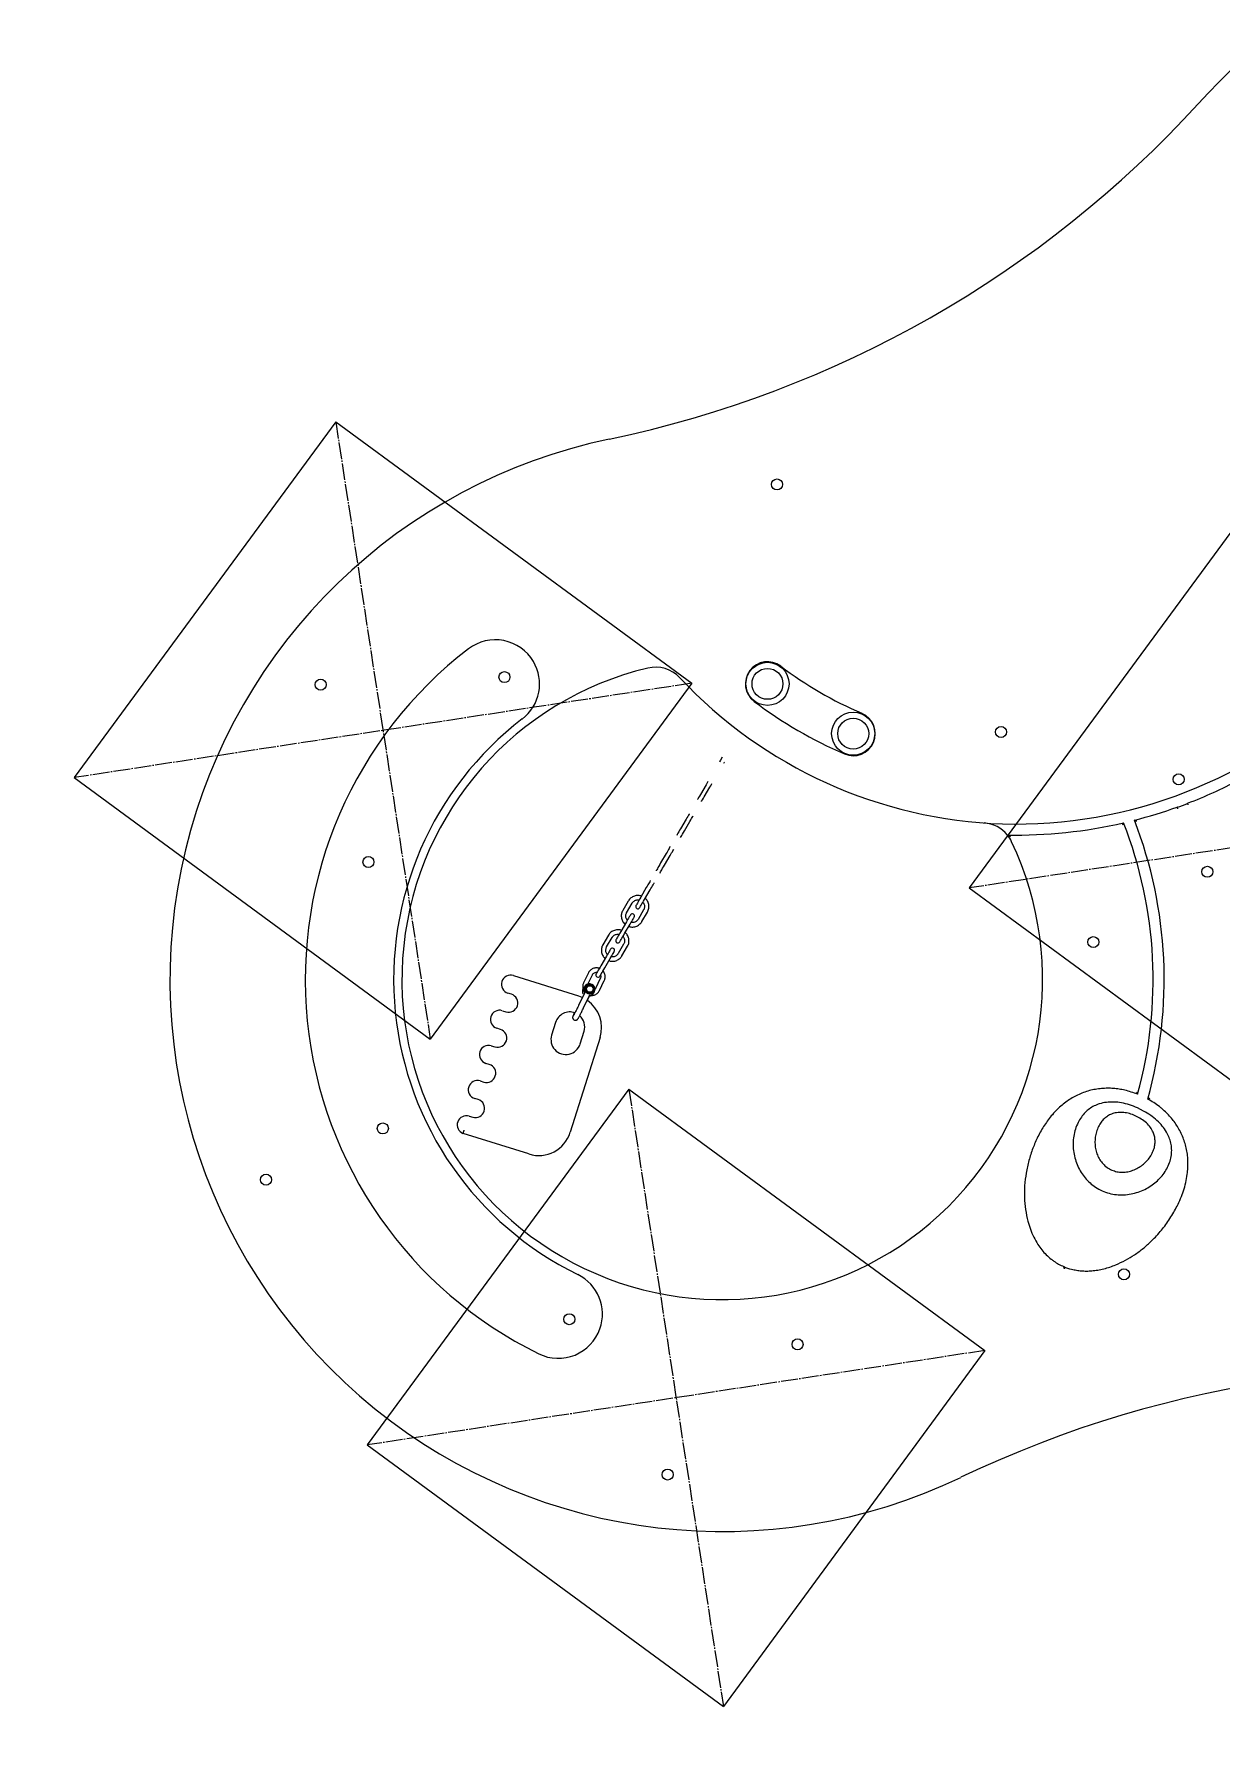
# Model space of a CAD drawing. Header units: millimetres. Extents: x -280 to 300, y -186 to 266.
# Drawn here: x -142.7 to -35.2, y -55.1 to 99.3 of the extents above; entities that cross this region are included whole.
import ezdxf

# ---------------------------------------------------------------- set-up
doc = ezdxf.new("R2010")
doc.units = ezdxf.units.MM
doc.header["$PDSIZE"] = -1
doc.linetypes.add('SLD-Center', pattern=[1.905, 1.524, -0.127, 0.127, -0.127])
doc.linetypes.add('SLD-Solid', pattern=[0])

msp = doc.modelspace()

# ---------------------------------------------------------------- linework, layer by layer
at = {"color": 7, "linetype": 'SLD-Solid'}
for p, q in [((-115.39, 64.16), (-139.07, 31.93)), ((-115.39, 64.16), (-83.15, 40.48)), ((-34.36, 54.17), (-58.04, 21.93)), ((-83.15, 40.48), (-106.83, 8.24)), ((-139.07, 31.93), (-106.83, 8.24)), ((-58.04, 21.93), (-25.8, -1.75)), ((-88.86, 3.72), (-112.54, -28.52)), ((-88.86, 3.72), (-56.62, -19.96)), ((-56.62, -19.96), (-80.3, -52.2)), ((-112.54, -28.52), (-80.3, -52.2))]:
    msp.add_line(p, q, dxfattribs=at)
at = {"color": 7, "linetype": 'SLD-Center'}
for p, q in [((-115.39, 64.16), (-106.83, 8.24)), ((-83.15, 40.48), (-139.07, 31.93)), ((-2.12, 30.49), (-58.04, 21.93)), ((-88.86, 3.72), (-80.3, -52.2)), ((-56.62, -19.96), (-112.54, -28.52))]:
    msp.add_line(p, q, dxfattribs=at)
at = {"color": 7, "linetype": 'SLD-Solid', "lineweight": 25}
for p, q in [((-80.41, 33.78), (-80.57, 33.51)), ((-80.27, 33.23), (-80.22, 33.3)), ((-80.22, 33.3), (-80.2, 33.34)), ((-81.87, 31.27), (-82.37, 30.4)), ((-82.03, 30.2), (-81.53, 31.06)), ((-83.67, 28.16), (-84.18, 27.3)), ((-83.83, 27.1), (-83.33, 27.96)), ((-85.48, 25.06), (-85.98, 24.2)), ((-85.63, 24), (-85.13, 24.86)), ((-87.28, 21.96), (-87.78, 21.1)), ((-87.44, 20.9), (-86.94, 21.76)), ((-88.91, 20.75), (-89.41, 19.89)), ((-89.06, 19.69), (-88.56, 20.55)), ((-89.08, 18.86), (-89.59, 18)), ((-89.24, 17.8), (-88.74, 18.66)), ((-87.52, 19.95), (-88.02, 19.09)), ((-87.68, 18.89), (-87.18, 19.75)), ((-90.71, 17.65), (-91.21, 16.79)), ((-90.87, 16.59), (-90.36, 17.45)), ((-90.89, 15.76), (-91.39, 14.89)), ((-91.04, 14.69), (-90.54, 15.55)), ((-89.33, 16.85), (-89.83, 15.99)), ((-89.48, 15.79), (-88.98, 16.65)), ((-99.31, 13.99), (-93.43, 12.15)), ((-92.52, 14.24), (-92.95, 13.35)), ((-92.57, 13.23), (-92.16, 14.07)), ((-99.49, 12.3), (-99.81, 12.4)), ((-92.86, 12.41), (-93.41, 11.28)), ((-92.86, 12.46), (-92.86, 12.46)), ((-92.78, 13.1), (-92.8, 13.08)), ((-92.68, 13.06), (-92.7, 13.04)), ((-92.12, 12.49), (-92.11, 12.5)), ((-92.08, 12.38), (-92.06, 12.41)), ((-91.44, 13.72), (-91.87, 12.82)), ((-91.51, 12.65), (-91.08, 13.54)), ((-91.44, 13.72), (-91.44, 13.72)), ((-100.31, 10.81), (-99.99, 10.71)), ((-93.41, 11.28), (-93.41, 11.28)), ((-92.96, 11.07), (-92.41, 12.2)), ((-92.62, 11.71), (-92.37, 12.24)), ((-95.49, 9.75), (-95.85, 8.61)), ((-100.49, 9.12), (-100.81, 9.22)), ((-91.47, 8.39), (-94.16, -0.2)), ((-93.27, 7.8), (-92.91, 8.95)), ((-101.31, 7.63), (-100.99, 7.53)), ((-101.49, 5.94), (-101.81, 6.04)), ((-102.31, 4.45), (-101.99, 4.35)), ((-102.49, 2.76), (-102.81, 2.86)), ((-42.26, 1.73), (-42.81, 2.01)), ((-103.31, 1.27), (-102.99, 1.17)), ((-42.59, 1.08), (-43.14, 1.36)), ((-97.92, -2.16), (-103.87, -0.3)), ((-49.49, -12.36), (-49.49, -12.36))]:
    msp.add_line(p, q, dxfattribs=at)
at = {"color": 7, "linetype": 'SLD-Solid', "lineweight": 25, "flags": 128}
for points in [[(-80.57, 33.51), (-80.65, 33.36), (-80.65, 33.36)], [(-81.68, 31.59), (-81.73, 31.51), (-81.8, 31.39), (-81.87, 31.27)], [(-81.53, 31.06), (-81.45, 31.19), (-81.38, 31.31), (-81.34, 31.38)], [(-82.37, 30.4), (-82.45, 30.26), (-82.54, 30.12), (-82.61, 29.99), (-82.64, 29.95)], [(-82.28, 29.76), (-82.27, 29.79), (-82.19, 29.92), (-82.11, 30.06), (-82.03, 30.2)], [(-83.39, 28.66), (-83.41, 28.62), (-83.47, 28.52), (-83.53, 28.41), (-83.6, 28.29), (-83.67, 28.16)], [(-83.33, 27.96), (-83.26, 28.09), (-83.19, 28.21), (-83.12, 28.32), (-83.07, 28.41), (-83.05, 28.45)], [(-84.18, 27.3), (-84.26, 27.16), (-84.34, 27.02), (-84.41, 26.89), (-84.48, 26.78), (-84.53, 26.68)], [(-84.19, 26.49), (-84.13, 26.58), (-84.07, 26.69), (-83.99, 26.82), (-83.91, 26.96), (-83.83, 27.1)], [(-85.13, 25.65), (-85.14, 25.65), (-85.17, 25.59), (-85.21, 25.51), (-85.27, 25.42), (-85.33, 25.31), (-85.4, 25.19), (-85.48, 25.06)], [(-85.13, 24.86), (-85.06, 24.99), (-84.99, 25.11), (-84.92, 25.22), (-84.87, 25.31), (-84.82, 25.39), (-84.79, 25.45)], [(-85.98, 24.2), (-86.06, 24.06), (-86.14, 23.92), (-86.22, 23.79), (-86.28, 23.68), (-86.34, 23.58), (-86.38, 23.51), (-86.39, 23.49)], [(-86.05, 23.29), (-86.03, 23.31), (-85.99, 23.38), (-85.94, 23.47), (-85.87, 23.59), (-85.8, 23.72), (-85.72, 23.86), (-85.63, 24)], [(-86.91, 22.6), (-86.92, 22.58), (-86.94, 22.55), (-86.97, 22.49), (-87.02, 22.41), (-87.07, 22.32), (-87.14, 22.21), (-87.21, 22.09), (-87.28, 21.96)], [(-86.94, 21.76), (-86.86, 21.89), (-86.79, 22.01), (-86.73, 22.12), (-86.67, 22.21), (-86.63, 22.29), (-86.59, 22.35), (-86.57, 22.38), (-86.57, 22.39)], [(-87.78, 21.1), (-87.86, 20.96), (-87.95, 20.82), (-88.02, 20.69), (-88.09, 20.57), (-88.14, 20.48), (-88.18, 20.41), (-88.21, 20.36), (-88.22, 20.35)], [(-87.87, 20.15), (-87.86, 20.16), (-87.84, 20.21), (-87.8, 20.28), (-87.74, 20.37), (-87.68, 20.49), (-87.6, 20.62), (-87.52, 20.75), (-87.44, 20.9)], [(-88.72, 19.49), (-88.72, 19.48), (-88.74, 19.45), (-88.78, 19.39), (-88.82, 19.31), (-88.88, 19.21), (-88.94, 19.1), (-89.01, 18.98), (-89.08, 18.86)], [(-88.74, 18.66), (-88.67, 18.78), (-88.6, 18.9), (-88.53, 19.01), (-88.48, 19.11), (-88.43, 19.19), (-88.4, 19.24), (-88.38, 19.28), (-88.37, 19.29)], [(-89.59, 18), (-89.67, 17.85), (-89.75, 17.71), (-89.82, 17.59), (-89.89, 17.47), (-89.95, 17.38), (-89.99, 17.31), (-90.01, 17.26), (-90.02, 17.25)], [(-89.67, 17.05), (-89.67, 17.06), (-89.64, 17.11), (-89.6, 17.18), (-89.54, 17.27), (-89.48, 17.38), (-89.4, 17.51), (-89.32, 17.65), (-89.24, 17.8)], [(-90.52, 16.39), (-90.53, 16.38), (-90.55, 16.34), (-90.58, 16.29), (-90.62, 16.21), (-90.68, 16.11), (-90.74, 16), (-90.81, 15.88), (-90.89, 15.76)], [(-90.54, 15.55), (-90.47, 15.68), (-90.4, 15.8), (-90.33, 15.91), (-90.28, 16.01), (-90.23, 16.09), (-90.2, 16.14), (-90.18, 16.18), (-90.17, 16.19)], [(-91.39, 14.89), (-91.47, 14.75), (-91.55, 14.61), (-91.63, 14.48), (-91.69, 14.37), (-91.75, 14.27), (-91.79, 14.2), (-91.82, 14.16), (-91.82, 14.15)], [(-91.48, 13.95), (-91.47, 13.96), (-91.44, 14), (-91.4, 14.07), (-91.35, 14.17), (-91.28, 14.28), (-91.21, 14.41), (-91.13, 14.55), (-91.04, 14.69)], [(-93.43, 12.15), (-93.11, 12.03), (-93.06, 12)]]:
    msp.add_lwpolyline(points, dxfattribs=at)
at = {"color": 7, "linetype": 'SLD-Solid', "lineweight": 25}
for centre, radius in [((-75.44, 58.48), 0.5), ((-76.31, 40.42), 1.95), ((-76.31, 40.42), 1.4), ((-116.75, 40.35), 0.5), ((-100.12, 41.03), 0.5), ((-68.55, 35.91), 1.95), ((-68.55, 35.91), 1.4), ((-55.17, 36.06), 0.5), ((-39.09, 31.77), 0.5), ((-112.43, 24.28), 0.5), ((-36.49, 23.4), 0.5), ((-46.82, 17.03), 0.5), ((-92.39, 12.78), 0.398), ((-92.39, 12.78), 0.299), ((-111.13, 0.15), 0.5), ((-121.7, -4.49), 0.5), ((-44.04, -13.06), 0.5), ((-94.25, -17.13), 0.5), ((-73.59, -19.41), 0.5), ((-85.35, -31.2), 0.5)]:
    msp.add_circle(centre, radius, dxfattribs=at)
at = {"color": 7, "linetype": 'SLD-Solid', "lineweight": 18}
msp.add_arc((-80.4, 13.64), 200, 106.4076, 290.9924, dxfattribs=at)
at = {"color": 7, "linetype": 'SLD-Solid', "lineweight": 25}
for centre, radius, start, end in [((14.33, 45.7), 70, 359.0769, 137.5392), ((-111.09, 160.47), 100, 281.8079, 317.5392), ((-80.4, 13.64), 50, 101.8079, 295.5921), ((-80.4, 13.64), 37.75, 127.5066, 243.8934), ((-100.94, 40.41), 4, 30.7, 127.5066), ((-80.4, 13.64), 29, 103.4492, 25.4839), ((-100.94, 40.41), 4, 307.5066, 30.7), ((-86.44, 38.93), 3, 43.1132, 103.4492), ((-76.31, 40.42), 2, 52.9059, 232.9059), ((-53.85, 70.14), 35.25, 232.9059, 246.7503), ((-53.65, 69.63), 41.92, 223.1132, 268.089), ((-53.85, 70.14), 39.25, 232.9059, 246.7503), ((-53.85, 70.14), 42.42, 268.3788, 314.3008), ((-80.4, 13.64), 29.75, 127.5066, 243.8934), ((-68.55, 35.91), 2, 246.7503, 66.7503), ((-53.85, 70.14), 43.42, 291.0151, 297.6924), ((-41.57, 37.04), 8.14, 286.8285, 293.8809), ((-56.92, 24.83), 3, 39.1315, 85.8199), ((-53.85, 70.14), 43.42, 269.0111, 283.0175), ((-80.4, 13.64), 39, 344.5398, 21.3356), ((-53.85, 70.14), 43.42, 284.3487, 289.6943), ((-80.4, 13.64), 40, 344.2903, 21.1432), ((-56.92, 24.83), 3, 25.4839, 39.1315), ((-88.04, 20.25), 0.2, 149.8281, 329.8281), ((-88.54, 19.39), 0.2, 329.8281, 149.8281), ((-89.85, 17.15), 0.2, 149.8281, 329.8281), ((-90.35, 16.29), 0.2, 329.8281, 149.8281), ((-99.56, 13.2), 0.833, 72.5735, 252.5449), ((-91.65, 14.05), 0.2, 149.8281, 329.8281), ((-92.57, 12.6), 0.499, 153.644, 212.5218), ((-92.44, 12.73), 0.498, 136.2878, 212.5656), ((-92.42, 12.75), 0.499, 275.9389, 212.1726), ((-92.41, 12.76), 0.4, 136.4216, 315.8966), ((-92.44, 12.73), 0.495, 275.7585, 316.141), ((-100.56, 10.02), 0.833, 72.6591, 252.5449), ((-99.74, 11.51), 0.833, 252.6591, 72.5449), ((-94.33, 9.28), 3, 342.5735, 54.9843), ((-92.56, 12.59), 0.489, 285.8479, 307.3461), ((-94.2, 9.35), 1.35, 70.077, 162.5735), ((-94.2, 9.35), 1.35, 342.5735, 48.4673), ((-100.74, 8.33), 0.833, 252.6593, 72.5449), ((-94.56, 8.2), 1.35, 162.5735, 342.5735), ((-101.56, 6.84), 0.833, 72.5735, 252.5449), ((-101.74, 5.15), 0.833, 252.6591, 72.5449), ((-102.56, 3.66), 0.833, 72.6591, 252.5449), ((-102.74, 1.97), 0.833, 252.6591, 72.5449), ((-103.56, 0.47), 0.833, 72.6591, 247.9886), ((-97.02, 0.7), 3, 252.5735, 342.5735), ((-95.25, -16.67), 4, 340.7, 63.8934), ((-95.25, -16.67), 4, 243.8934, 340.7), ((-15.6, -121.64), 100, 79.8608, 115.5921)]:
    msp.add_arc(centre, radius, start, end, dxfattribs=at)
for points, knots in [([(-38.22, 29.46), (-38.22, 29.47), (-38.22, 29.48), (-38.24, 29.5), (-38.25, 29.54), (-38.27, 29.57), (-38.28, 29.6), (-38.28, 29.6), (-38.28, 29.6)], [0, 0, 0, 0, 0.0148651, 0.1415092, 0.3562028, 0.5708058, 0.7854047, 1, 1, 1, 1]), ([(-44.16, 27.66), (-44.16, 27.66), (-44.15, 27.67), (-44.13, 27.71), (-44.1, 27.77), (-44.08, 27.81), (-44.07, 27.83), (-44.07, 27.83), (-44.07, 27.83)], [0, 0, 0, 0, 0.002858, 0.228204, 0.49321, 0.696594, 0.848, 1, 1, 1, 1]), ([(-42.89, 27.97), (-42.89, 27.97), (-42.91, 27.98), (-42.96, 28), (-43.02, 28.04), (-43.06, 28.06), (-43.08, 28.07), (-43.09, 28.07), (-43.09, 28.07)], [0, 0, 0, 0, 0.00261, 0.272108, 0.550934, 0.74081, 0.870038, 1, 1, 1, 1]), ([(-39.17, 29.11), (-39.17, 29.11), (-39.17, 29.12), (-39.18, 29.15), (-39.19, 29.19), (-39.21, 29.23), (-39.21, 29.25), (-39.22, 29.25), (-39.22, 29.26)], [0, 0, 0, 0, 0.014901, 0.141529, 0.356203, 0.570811, 0.78541, 1, 1, 1, 1]), ([(-54.3, 26.57), (-54.3, 26.57), (-54.36, 26.6), (-54.44, 26.64), (-54.54, 26.69), (-54.58, 26.71), (-54.6, 26.72), (-54.6, 26.72), (-54.6, 26.72)], [0, 0, 0, 0, 0.002171, 0.495317, 0.744634, 0.866731, 0.940753, 1, 1, 1, 1]), ([(-87.73, 21.19), (-87.76, 21.21), (-87.85, 21.24), (-88.01, 21.25), (-88.19, 21.25), (-88.36, 21.2), (-88.52, 21.13), (-88.67, 21.04), (-88.8, 20.91), (-88.87, 20.81), (-88.9, 20.76), (-88.91, 20.75)], [0, 0, 0, 0, 0.080814, 0.210922, 0.34102, 0.471099, 0.601169, 0.731218, 0.861246, 0.984436, 1, 1, 1, 1]), ([(-88.56, 20.55), (-88.55, 20.57), (-88.52, 20.63), (-88.44, 20.71), (-88.32, 20.79), (-88.19, 20.84), (-88.06, 20.86), (-87.97, 20.84), (-87.93, 20.84)], [0, 0, 0, 0, 0.0846527, 0.2713676, 0.4583937, 0.6453615, 0.8322475, 1, 1, 1, 1]), ([(-87.59, 20.64), (-87.58, 20.63), (-87.55, 20.6), (-87.5, 20.51), (-87.45, 20.38), (-87.44, 20.24), (-87.46, 20.11), (-87.49, 20.01), (-87.52, 19.96), (-87.52, 19.95)], [0, 0, 0, 0, 0.0253878, 0.2120084, 0.3986708, 0.5853982, 0.7722469, 0.9496308, 1, 1, 1, 1]), ([(-87.18, 19.75), (-87.16, 19.78), (-87.12, 19.86), (-87.07, 20.01), (-87.04, 20.18), (-87.04, 20.36), (-87.08, 20.54), (-87.15, 20.7), (-87.24, 20.85), (-87.32, 20.95), (-87.37, 20.99), (-87.38, 20.99)], [0, 0, 0, 0, 0.076061, 0.205878, 0.335811, 0.465743, 0.595692, 0.725659, 0.855637, 0.985642, 1, 1, 1, 1]), ([(-89.41, 19.89), (-89.42, 19.86), (-89.47, 19.78), (-89.52, 19.63), (-89.55, 19.46), (-89.54, 19.28), (-89.51, 19.11), (-89.44, 18.94), (-89.34, 18.79), (-89.26, 18.69), (-89.21, 18.65), (-89.21, 18.65)], [0, 0, 0, 0, 0.0760602, 0.2058845, 0.3358167, 0.4657475, 0.5956957, 0.7256614, 0.8556382, 0.9856418, 1, 1, 1, 1]), ([(-89, 19.01), (-89, 19.01), (-89.04, 19.05), (-89.09, 19.13), (-89.13, 19.26), (-89.15, 19.4), (-89.13, 19.54), (-89.1, 19.63), (-89.07, 19.68), (-89.06, 19.69)], [0, 0, 0, 0, 0.025388, 0.211999, 0.398652, 0.585402, 0.772236, 0.949631, 1, 1, 1, 1]), ([(-88.86, 18.45), (-88.83, 18.44), (-88.73, 18.4), (-88.58, 18.39), (-88.4, 18.4), (-88.23, 18.44), (-88.06, 18.51), (-87.91, 18.61), (-87.79, 18.73), (-87.71, 18.83), (-87.68, 18.88), (-87.68, 18.89)], [0, 0, 0, 0, 0.080818, 0.210918, 0.341015, 0.471104, 0.601167, 0.731211, 0.861238, 0.984435, 1, 1, 1, 1]), ([(-88.02, 19.09), (-88.04, 19.07), (-88.07, 19.01), (-88.15, 18.93), (-88.26, 18.85), (-88.39, 18.81), (-88.53, 18.79), (-88.61, 18.8), (-88.65, 18.8)], [0, 0, 0, 0, 0.0846547, 0.2713711, 0.4583977, 0.6453661, 0.8322526, 1, 1, 1, 1]), ([(-89.53, 18.09), (-89.56, 18.1), (-89.66, 18.14), (-89.81, 18.15), (-89.99, 18.14), (-90.16, 18.1), (-90.33, 18.03), (-90.48, 17.93), (-90.6, 17.81), (-90.67, 17.71), (-90.71, 17.66), (-90.71, 17.65)], [0, 0, 0, 0, 0.080813, 0.210922, 0.341019, 0.471103, 0.601173, 0.731219, 0.861247, 0.984445, 1, 1, 1, 1]), ([(-90.36, 17.45), (-90.35, 17.47), (-90.32, 17.53), (-90.24, 17.61), (-90.13, 17.69), (-90, 17.73), (-89.86, 17.75), (-89.78, 17.74), (-89.74, 17.74)], [0, 0, 0, 0, 0.0846545, 0.2713733, 0.4584015, 0.6453714, 0.8322595, 1, 1, 1, 1]), ([(-89.39, 17.53), (-89.39, 17.53), (-89.35, 17.49), (-89.3, 17.41), (-89.25, 17.28), (-89.24, 17.14), (-89.26, 17), (-89.29, 16.91), (-89.32, 16.86), (-89.33, 16.85)], [0, 0, 0, 0, 0.0253881, 0.212002, 0.3986575, 0.5854099, 0.7722467, 0.9496483, 1, 1, 1, 1]), ([(-88.98, 16.65), (-88.97, 16.68), (-88.92, 16.76), (-88.87, 16.91), (-88.84, 17.08), (-88.85, 17.26), (-88.88, 17.43), (-88.95, 17.6), (-89.05, 17.75), (-89.13, 17.85), (-89.18, 17.89), (-89.18, 17.89)], [0, 0, 0, 0, 0.076052, 0.205878, 0.335811, 0.465743, 0.595692, 0.725659, 0.855637, 0.985642, 1, 1, 1, 1]), ([(-91.21, 16.79), (-91.23, 16.76), (-91.27, 16.68), (-91.32, 16.53), (-91.35, 16.36), (-91.35, 16.18), (-91.31, 16), (-91.24, 15.84), (-91.15, 15.69), (-91.07, 15.59), (-91.02, 15.55), (-91.01, 15.55)], [0, 0, 0, 0, 0.076052, 0.205878, 0.335811, 0.465743, 0.595692, 0.725659, 0.855637, 0.985642, 1, 1, 1, 1]), ([(-90.8, 15.9), (-90.81, 15.91), (-90.84, 15.94), (-90.89, 16.03), (-90.94, 16.16), (-90.95, 16.3), (-90.93, 16.43), (-90.9, 16.53), (-90.87, 16.58), (-90.87, 16.59)], [0, 0, 0, 0, 0.0253881, 0.212002, 0.3986575, 0.5854099, 0.7722467, 0.9496483, 1, 1, 1, 1]), ([(-90.66, 15.35), (-90.63, 15.33), (-90.54, 15.3), (-90.38, 15.29), (-90.2, 15.29), (-90.03, 15.34), (-89.87, 15.41), (-89.72, 15.51), (-89.59, 15.63), (-89.52, 15.73), (-89.49, 15.78), (-89.48, 15.79)], [0, 0, 0, 0, 0.080813, 0.210922, 0.341019, 0.47111, 0.601173, 0.731219, 0.861246, 0.984445, 1, 1, 1, 1]), ([(-89.83, 15.99), (-89.84, 15.97), (-89.87, 15.91), (-89.95, 15.83), (-90.07, 15.75), (-90.2, 15.7), (-90.33, 15.68), (-90.42, 15.7), (-90.46, 15.7)], [0, 0, 0, 0, 0.084655, 0.271359, 0.458403, 0.645361, 0.83225, 1, 1, 1, 1]), ([(-91.54, 14.64), (-91.54, 14.65), (-91.6, 14.67), (-91.71, 14.69), (-91.87, 14.69), (-92.03, 14.66), (-92.18, 14.6), (-92.31, 14.52), (-92.42, 14.4), (-92.49, 14.31), (-92.52, 14.25), (-92.52, 14.24)], [0, 0, 0, 0, 0.022202, 0.158526, 0.294838, 0.431117, 0.567342, 0.70352, 0.839644, 0.968658, 1, 1, 1, 1]), ([(-92.16, 14.07), (-92.15, 14.08), (-92.13, 14.13), (-92.07, 14.2), (-91.97, 14.26), (-91.87, 14.29), (-91.78, 14.3), (-91.75, 14.29), (-91.74, 14.29)], [0, 0, 0, 0, 0.09445, 0.316093, 0.538372, 0.760414, 0.982093, 1, 1, 1, 1]), ([(-91.43, 14.03), (-91.43, 14.02), (-91.41, 13.99), (-91.4, 13.91), (-91.41, 13.8), (-91.43, 13.74), (-91.44, 13.72)], [0, 0, 0, 0, 0.045953, 0.394015, 0.742663, 1, 1, 1, 1]), ([(-91.08, 13.54), (-91.07, 13.57), (-91.03, 13.65), (-91, 13.79), (-91, 13.95), (-91.03, 14.1), (-91.08, 14.25), (-91.15, 14.36), (-91.19, 14.41), (-91.2, 14.42)], [0, 0, 0, 0, 0.102532, 0.272147, 0.441923, 0.611751, 0.781625, 0.951578, 1, 1, 1, 1]), ([(-92.95, 13.35), (-92.97, 13.32), (-93, 13.24), (-93.03, 13.11), (-93.04, 12.95), (-93.01, 12.79), (-92.96, 12.66), (-92.92, 12.6), (-92.9, 12.57)], [0, 0, 0, 0, 0.117984, 0.313141, 0.508524, 0.703934, 0.899413, 1, 1, 1, 1]), ([(-92.87, 12.47), (-92.86, 12.47), (-92.85, 12.46), (-92.85, 12.44), (-92.85, 12.44)], [0, 0, 0, 0, 0.777919, 1, 1, 1, 1]), ([(-92.86, 12.46), (-92.86, 12.46), (-92.86, 12.46), (-92.85, 12.45), (-92.86, 12.43), (-92.86, 12.42), (-92.87, 12.41)], [0, 0, 0, 0, 0.275469, 0.51653, 0.788921, 1, 1, 1, 1]), ([(-92.37, 12.22), (-92.35, 12.21), (-92.29, 12.2), (-92.16, 12.2), (-92, 12.23), (-91.86, 12.29), (-91.72, 12.38), (-91.61, 12.49), (-91.55, 12.58), (-91.52, 12.64), (-91.51, 12.65)], [0, 0, 0, 0, 0.052037, 0.205603, 0.359129, 0.512603, 0.666011, 0.819364, 0.964705, 1, 1, 1, 1]), ([(-91.87, 12.82), (-91.88, 12.81), (-91.89, 12.78), (-91.92, 12.76), (-91.93, 12.75)], [0, 0, 0, 0, 0.5109455, 1, 1, 1, 1]), ([(-93.79, 10.63), (-93.8, 10.62), (-93.82, 10.57), (-93.86, 10.49), (-93.9, 10.39), (-93.92, 10.33), (-93.93, 10.29), (-93.94, 10.26), (-93.95, 10.22), (-93.95, 10.16), (-93.93, 10.1), (-93.89, 10.03), (-93.83, 9.98), (-93.75, 9.95), (-93.68, 9.94), (-93.61, 9.96), (-93.56, 9.98), (-93.53, 10.01), (-93.5, 10.04), (-93.48, 10.06), (-93.46, 10.09), (-93.43, 10.14), (-93.39, 10.22), (-93.33, 10.32), (-93.27, 10.45), (-93.19, 10.59), (-93.12, 10.74), (-93.04, 10.9), (-92.99, 11.01), (-92.96, 11.07)], [0, 0, 0, 0, 0.009002, 0.067756, 0.127158, 0.18833, 0.222457, 0.24626, 0.267362, 0.285423, 0.307737, 0.332445, 0.359649, 0.387501, 0.412559, 0.433741, 0.452384, 0.469129, 0.4841, 0.502486, 0.53103, 0.58563, 0.643821, 0.705408, 0.764809, 0.823507, 0.881917, 0.940196, 1, 1, 1, 1]), ([(-93.41, 11.28), (-93.42, 11.26), (-93.46, 11.18), (-93.53, 11.04), (-93.6, 10.89), (-93.68, 10.75), (-93.74, 10.62), (-93.8, 10.51), (-93.84, 10.43), (-93.87, 10.38), (-93.89, 10.36), (-93.89, 10.36), (-93.89, 10.36)], [0, 0, 0, 0, 0.063559, 0.184765, 0.306049, 0.427171, 0.547967, 0.668128, 0.786938, 0.888703, 0.968794, 1, 1, 1, 1]), ([(-92.41, 12.2), (-92.41, 12.2), (-92.41, 12.21), (-92.4, 12.22), (-92.39, 12.23), (-92.38, 12.24), (-92.37, 12.24), (-92.37, 12.24), (-92.37, 12.24)], [0, 0, 0, 0, 0.046041, 0.301007, 0.512244, 0.678907, 0.835676, 1, 1, 1, 1]), ([(-42.81, 3.25), (-43, 3.32), (-43.38, 3.46), (-43.94, 3.61), (-44.48, 3.72), (-45, 3.78), (-45.53, 3.8), (-46.08, 3.77), (-46.62, 3.7), (-47.17, 3.58), (-47.71, 3.41), (-48.23, 3.19), (-48.73, 2.92), (-49.2, 2.62), (-49.65, 2.27), (-50.1, 1.87), (-50.51, 1.42), (-50.9, 0.94), (-51.24, 0.45), (-51.55, -0.05), (-51.73, -0.41), (-51.83, -0.59)], [0, 0, 0, 0, 0.055734, 0.111807, 0.15979, 0.207768, 0.256905, 0.306038, 0.357043, 0.408046, 0.460748, 0.51345, 0.564451, 0.615457, 0.667906, 0.720362, 0.781239, 0.835483, 0.889734, 0.944864, 1, 1, 1, 1]), ([(-42.91, 3.45), (-42.91, 3.45), (-42.89, 3.42), (-42.87, 3.37), (-42.84, 3.31), (-42.82, 3.27), (-42.81, 3.25), (-42.81, 3.25), (-42.81, 3.25)], [0, 0, 0, 0, 0.002617, 0.269457, 0.548356, 0.739147, 0.869219, 1, 1, 1, 1]), ([(-42.81, 2.01), (-43.05, 2.11), (-43.52, 2.3), (-44.24, 2.48), (-44.95, 2.56), (-45.63, 2.53), (-46.23, 2.41), (-46.74, 2.2), (-47.18, 1.93), (-47.57, 1.59), (-47.92, 1.18), (-48.1, 0.85), (-48.19, 0.69)], [0, 0, 0, 0, 0.125525, 0.24541, 0.359749, 0.469074, 0.574533, 0.655963, 0.737504, 0.820772, 0.907614, 1, 1, 1, 1]), ([(-43.14, 1.36), (-43.32, 1.42), (-43.66, 1.54), (-44.19, 1.62), (-44.7, 1.59), (-45.15, 1.48), (-45.53, 1.28), (-45.85, 1.03), (-46.13, 0.72), (-46.27, 0.46), (-46.35, 0.33)], [0, 0, 0, 0, 0.14874, 0.290135, 0.425448, 0.557158, 0.660728, 0.767045, 0.879077, 1, 1, 1, 1]), ([(-40.09, -3.36), (-40.01, -3.18), (-39.85, -2.82), (-39.73, -2.26), (-39.71, -1.71), (-39.78, -1.17), (-39.94, -0.66), (-40.2, -0.13), (-40.57, 0.39), (-41.05, 0.89), (-41.62, 1.35), (-42.05, 1.61), (-42.26, 1.73)], [0, 0, 0, 0, 0.097777, 0.189455, 0.277371, 0.363695, 0.450285, 0.538597, 0.646255, 0.758789, 0.876679, 1, 1, 1, 1]), ([(-41.71, 2.88), (-41.71, 2.88), (-41.73, 2.88), (-41.78, 2.86), (-41.83, 2.84), (-41.86, 2.82), (-41.89, 2.81), (-41.89, 2.81), (-41.89, 2.81)], [0, 0, 0, 0, 0.0029184, 0.2597775, 0.5119336, 0.6826172, 0.8410286, 1, 1, 1, 1]), ([(-39.23, -6.88), (-39.12, -6.66), (-38.91, -6.2), (-38.64, -5.49), (-38.44, -4.76), (-38.31, -4.07), (-38.25, -3.44), (-38.24, -2.88), (-38.28, -2.32), (-38.36, -1.76), (-38.5, -1.21), (-38.68, -0.68), (-38.92, -0.16), (-39.19, 0.32), (-39.49, 0.77), (-39.82, 1.18), (-40.19, 1.57), (-40.53, 1.88), (-40.92, 2.19), (-41.34, 2.5), (-41.71, 2.71), (-41.89, 2.81)], [0, 0, 0, 0, 0.066786, 0.133559, 0.202122, 0.270666, 0.32008, 0.369488, 0.420234, 0.470976, 0.520351, 0.569726, 0.620747, 0.67177, 0.718194, 0.764621, 0.812207, 0.859797, 0.888004, 0.943825, 1, 1, 1, 1]), ([(-48.19, 0.69), (-48.28, 0.49), (-48.46, 0.09), (-48.6, -0.55), (-48.66, -1.2), (-48.62, -1.86), (-48.5, -2.51), (-48.29, -3.12), (-48.01, -3.7), (-47.66, -4.22), (-47.24, -4.69), (-46.75, -5.1), (-46.37, -5.31), (-46.18, -5.42)], [0, 0, 0, 0, 0.092005, 0.183848, 0.275926, 0.368362, 0.461119, 0.554107, 0.641958, 0.730058, 0.818684, 0.908379, 1, 1, 1, 1]), ([(-46.35, 0.33), (-46.41, 0.17), (-46.55, -0.14), (-46.65, -0.65), (-46.68, -1.16), (-46.63, -1.66), (-46.5, -2.14), (-46.3, -2.58), (-46.02, -2.98), (-45.68, -3.33), (-45.4, -3.49), (-45.26, -3.57)], [0, 0, 0, 0, 0.115239, 0.22975, 0.343605, 0.456551, 0.568248, 0.676587, 0.783855, 0.891028, 1, 1, 1, 1]), ([(-41.49, -2.1), (-41.43, -1.96), (-41.31, -1.69), (-41.22, -1.26), (-41.22, -0.85), (-41.29, -0.46), (-41.45, -0.05), (-41.72, 0.36), (-42.11, 0.77), (-42.43, 0.97), (-42.59, 1.08)], [0, 0, 0, 0, 0.123028, 0.236893, 0.344951, 0.450318, 0.555659, 0.696794, 0.844394, 1, 1, 1, 1]), ([(-103.87, -0.3), (-103.87, -0.3), (-103.87, -0.29), (-103.85, -0.24), (-103.82, -0.17), (-103.79, -0.09), (-103.77, -0.04), (-103.77, -0.02), (-103.77, -0.02)], [0, 0, 0, 0, 0.214442, 0.4288689, 0.6433763, 0.8580376, 0.9926053, 1, 1, 1, 1]), ([(-51.83, -0.59), (-51.99, -0.94), (-52.31, -1.64), (-52.66, -2.75), (-52.91, -3.88), (-53.05, -5.01), (-53.06, -6.12), (-52.97, -7.2), (-52.78, -8.16), (-52.52, -8.99), (-52.22, -9.69), (-51.87, -10.31), (-51.49, -10.85), (-51.08, -11.3), (-50.71, -11.63), (-50.33, -11.91), (-49.96, -12.15), (-49.65, -12.29), (-49.49, -12.36)], [0, 0, 0, 0, 0.086913, 0.17426, 0.261608, 0.348523, 0.42994, 0.511549, 0.592864, 0.65001, 0.707277, 0.764346, 0.80994, 0.855653, 0.901202, 0.923091, 0.961545, 1, 1, 1, 1]), ([(-45.26, -3.57), (-45.11, -3.63), (-44.8, -3.76), (-44.31, -3.83), (-43.82, -3.8), (-43.34, -3.69), (-42.88, -3.5), (-42.45, -3.24), (-42.07, -2.92), (-41.74, -2.54), (-41.57, -2.25), (-41.49, -2.1)], [0, 0, 0, 0, 0.1109147, 0.2200145, 0.32927, 0.4396657, 0.5514657, 0.6624634, 0.7743209, 0.8868049, 1, 1, 1, 1]), ([(-46.18, -5.42), (-45.97, -5.51), (-45.55, -5.69), (-44.89, -5.84), (-44.22, -5.88), (-43.56, -5.83), (-42.91, -5.68), (-42.3, -5.45), (-41.74, -5.15), (-41.24, -4.8), (-40.79, -4.37), (-40.39, -3.9), (-40.19, -3.54), (-40.09, -3.36)], [0, 0, 0, 0, 0.097093, 0.192083, 0.285961, 0.379322, 0.47244, 0.56537, 0.652763, 0.739855, 0.826633, 0.913231, 1, 1, 1, 1]), ([(-49.49, -12.36), (-49.49, -12.36), (-49.29, -12.51), (-48.87, -12.57), (-48.34, -12.7), (-47.89, -12.75), (-47.43, -12.77), (-46.93, -12.75), (-46.41, -12.68), (-45.86, -12.57), (-45.31, -12.41), (-44.66, -12.16), (-43.9, -11.8), (-43.07, -11.3), (-42.27, -10.71), (-41.61, -10.12), (-41.08, -9.57), (-40.65, -9.07), (-40.24, -8.56), (-39.87, -8.01), (-39.53, -7.46), (-39.33, -7.07), (-39.23, -6.88)], [0, 0, 0, 0, 0, 0.058974, 0.0946, 0.130229, 0.166879, 0.203533, 0.247479, 0.291433, 0.336484, 0.381541, 0.457426, 0.533336, 0.61218, 0.691036, 0.742458, 0.793959, 0.845461, 0.897611, 0.949762, 1, 1, 1, 1]), ([(-49.42, -12.56), (-49.42, -12.56), (-49.43, -12.53), (-49.44, -12.49), (-49.47, -12.43), (-49.48, -12.39), (-49.49, -12.37), (-49.49, -12.36), (-49.49, -12.36)], [0, 0, 0, 0, 0.0027495, 0.2461611, 0.5173221, 0.715431, 0.8573943, 1, 1, 1, 1]), ([(-49.42, -12.55), (-49.42, -12.55), (-49.43, -12.53), (-49.44, -12.49), (-49.47, -12.43), (-49.48, -12.39), (-49.49, -12.37), (-49.49, -12.36), (-49.49, -12.36)], [0, 0, 0, 0, 0.002741, 0.241893, 0.513896, 0.713643, 0.856483, 1, 1, 1, 1])]:
    msp.add_open_spline(points, degree=3, knots=knots, dxfattribs=at)
at = {"color": 7, "linetype": 'SLD-Solid'}
for p in [(-111.11, 36.2), (-84.58, -24.24)]:
    msp.add_point(p, dxfattribs=at)

doc.saveas('drawing.dxf')
